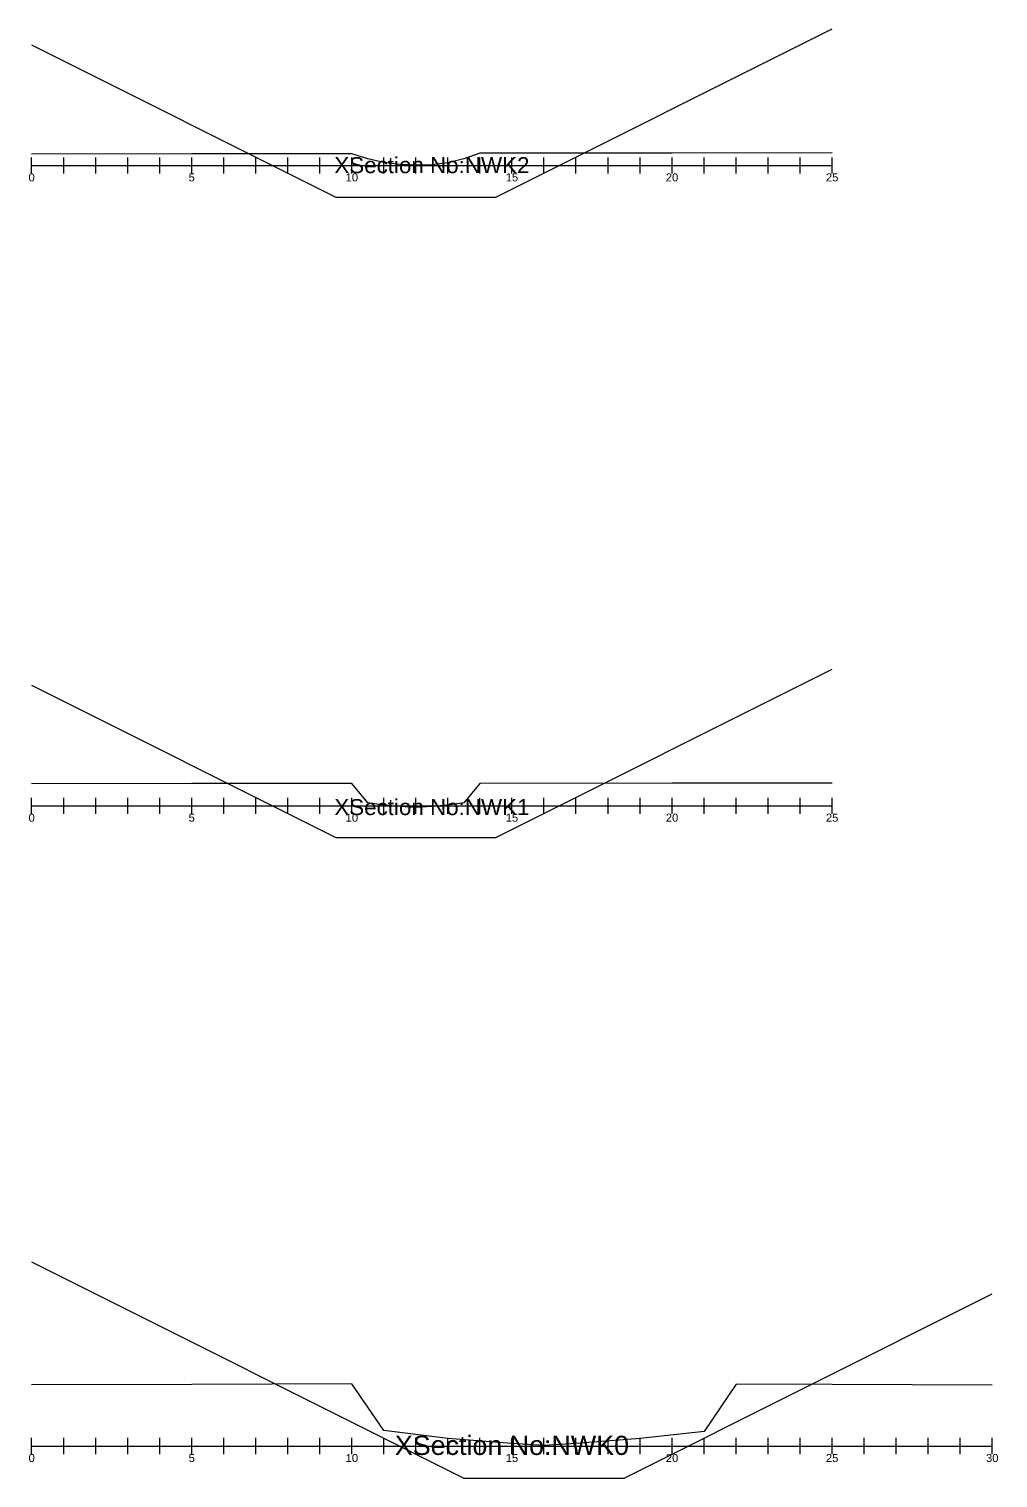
# Model space of a CAD drawing. Header units: inches. Extents: x 1000 to 1030, y 19 to 224.
# Drawn here: x 999.92 to 1030.18, y 19 to 64.26 of the extents above; entities that cross this region are included whole.
import ezdxf

# ---------------------------------------------------------------- set-up
doc = ezdxf.new("R2010")
doc.units = ezdxf.units.IN
doc.header["$MEASUREMENT"] = 0
doc.styles.get("Standard").update_dxf_attribs({"font": 'arial.ttf'})

msp = doc.modelspace()

# ---------------------------------------------------------------- linework, layer by layer
for points in [[(1000, 63.76), (1009.5, 59.01), (1012, 59.01), (1014.5, 59.01), (1025, 64.26)], [(1025, 60.39), (1020, 60.385), (1014, 60.38), (1013.5, 60.205), (1013, 60.079), (1012.5, 60.02), (1012, 60.005), (1011.5, 60.024), (1011, 60.085), (1010.5, 60.199), (1010, 60.365), (1005, 60.36), (1000, 60.355)], [(1000, 59.75), (1000, 60.25)], [(1001, 59.75), (1001, 60.25)], [(1002, 59.75), (1002, 60.25)], [(1003, 59.75), (1003, 60.25)], [(1004, 59.75), (1004, 60.25)], [(1005, 59.75), (1005, 60.25)], [(1006, 59.75), (1006, 60.25)], [(1007, 59.75), (1007, 60.25)], [(1008, 59.75), (1008, 60.25)], [(1009, 59.75), (1009, 60.25)], [(1010, 59.75), (1010, 60.25)], [(1011, 59.75), (1011, 60.25)], [(1012, 59.75), (1012, 60.25)], [(1013, 59.75), (1013, 60.25)], [(1014, 59.75), (1014, 60.25)], [(1015, 59.75), (1015, 60.25)], [(1016, 59.75), (1016, 60.25)], [(1017, 59.75), (1017, 60.25)], [(1018, 59.75), (1018, 60.25)], [(1019, 59.75), (1019, 60.25)], [(1020, 59.75), (1020, 60.25)], [(1021, 59.75), (1021, 60.25)], [(1022, 59.75), (1022, 60.25)], [(1023, 59.75), (1023, 60.25)], [(1024, 59.75), (1024, 60.25)], [(1025, 59.75), (1025, 60.25)], [(1000, 60), (1025, 60)], [(1000, 43.76), (1009.5, 39.01), (1012, 39.01), (1014.5, 39.01), (1025, 44.26)], [(1025, 40.705), (1020, 40.7), (1014, 40.695), (1013.5, 40.09), (1013, 40.015), (1012.5, 39.973), (1012, 39.945), (1011.5, 39.974), (1011, 40.019), (1010.5, 40.085), (1010, 40.695), (1005, 40.69), (1000, 40.685)], [(1000, 39.75), (1000, 40.25)], [(1000, 40), (1025, 40)], [(1001, 39.75), (1001, 40.25)], [(1002, 39.75), (1002, 40.25)], [(1003, 39.75), (1003, 40.25)], [(1004, 39.75), (1004, 40.25)], [(1005, 39.75), (1005, 40.25)], [(1006, 39.75), (1006, 40.25)], [(1007, 39.75), (1007, 40.25)], [(1008, 39.75), (1008, 40.25)], [(1009, 39.75), (1009, 40.25)], [(1010, 39.75), (1010, 40.25)], [(1011, 39.75), (1011, 40.25)], [(1012, 39.75), (1012, 40.25)], [(1013, 39.75), (1013, 40.25)], [(1014, 39.75), (1014, 40.25)], [(1015, 39.75), (1015, 40.25)], [(1016, 39.75), (1016, 40.25)], [(1017, 39.75), (1017, 40.25)], [(1018, 39.75), (1018, 40.25)], [(1019, 39.75), (1019, 40.25)], [(1020, 39.75), (1020, 40.25)], [(1021, 39.75), (1021, 40.25)], [(1022, 39.75), (1022, 40.25)], [(1023, 39.75), (1023, 40.25)], [(1024, 39.75), (1024, 40.25)], [(1025, 39.75), (1025, 40.25)], [(1000, 25.75), (1013.5, 19), (1016, 19), (1018.5, 19), (1030, 24.75)], [(1030, 21.904), (1025, 21.919), (1022, 21.929), (1021, 20.449), (1019, 20.232), (1017, 20.074), (1016, 20.019), (1015, 20.079), (1013, 20.239), (1011, 20.488), (1010, 21.939), (1005, 21.919), (1000, 21.909)], [(1000, 19.75), (1000, 20.25)], [(1000, 20), (1030, 20)], [(1001, 19.75), (1001, 20.25)], [(1002, 19.75), (1002, 20.25)], [(1003, 19.75), (1003, 20.25)], [(1004, 19.75), (1004, 20.25)], [(1005, 19.75), (1005, 20.25)], [(1006, 19.75), (1006, 20.25)], [(1007, 19.75), (1007, 20.25)], [(1008, 19.75), (1008, 20.25)], [(1009, 19.75), (1009, 20.25)], [(1010, 19.75), (1010, 20.25)], [(1011, 19.75), (1011, 20.25)], [(1012, 19.75), (1012, 20.25)], [(1013, 19.75), (1013, 20.25)], [(1014, 19.75), (1014, 20.25)], [(1015, 19.75), (1015, 20.25)], [(1016, 19.75), (1016, 20.25)], [(1017, 19.75), (1017, 20.25)], [(1018, 19.75), (1018, 20.25)], [(1019, 19.75), (1019, 20.25)], [(1020, 19.75), (1020, 20.25)], [(1021, 19.75), (1021, 20.25)], [(1022, 19.75), (1022, 20.25)], [(1023, 19.75), (1023, 20.25)], [(1024, 19.75), (1024, 20.25)], [(1025, 19.75), (1025, 20.25)], [(1026, 19.75), (1026, 20.25)], [(1027, 19.75), (1027, 20.25)], [(1028, 19.75), (1028, 20.25)], [(1029, 19.75), (1029, 20.25)], [(1030, 19.75), (1030, 20.25)]]:
    msp.add_lwpolyline(points)

# ---------------------------------------------------------------- texts
for s, insert, char_height, attachment_point in [('XSection No:NWK2', (1012.5, 60.004), 0.5, 5), ('0', (1000, 59.75), 0.25, 2), ('5', (1005, 59.75), 0.25, 2), ('10', (1010, 59.75), 0.25, 2), ('15', (1015, 59.75), 0.25, 2), ('20', (1020, 59.75), 0.25, 2), ('25', (1025, 59.75), 0.25, 2), ('XSection No:NWK1', (1012.5, 39.953), 0.5, 5), ('0', (1000, 39.75), 0.25, 2), ('5', (1005, 39.75), 0.25, 2), ('10', (1010, 39.75), 0.25, 2), ('15', (1015, 39.75), 0.25, 2), ('20', (1020, 39.75), 0.25, 2), ('25', (1025, 39.75), 0.25, 2), ('XSection No:NWK0', (1015, 20.016), 0.6, 5), ('0', (1000, 19.75), 0.25, 2), ('5', (1005, 19.75), 0.25, 2), ('10', (1010, 19.75), 0.25, 2), ('15', (1015, 19.75), 0.25, 2), ('20', (1020, 19.75), 0.25, 2), ('25', (1025, 19.75), 0.25, 2), ('30', (1030, 19.75), 0.25, 2)]:
    msp.add_mtext(s, dxfattribs=dict(insert=insert, char_height=char_height, attachment_point=attachment_point))

doc.saveas('drawing.dxf')
